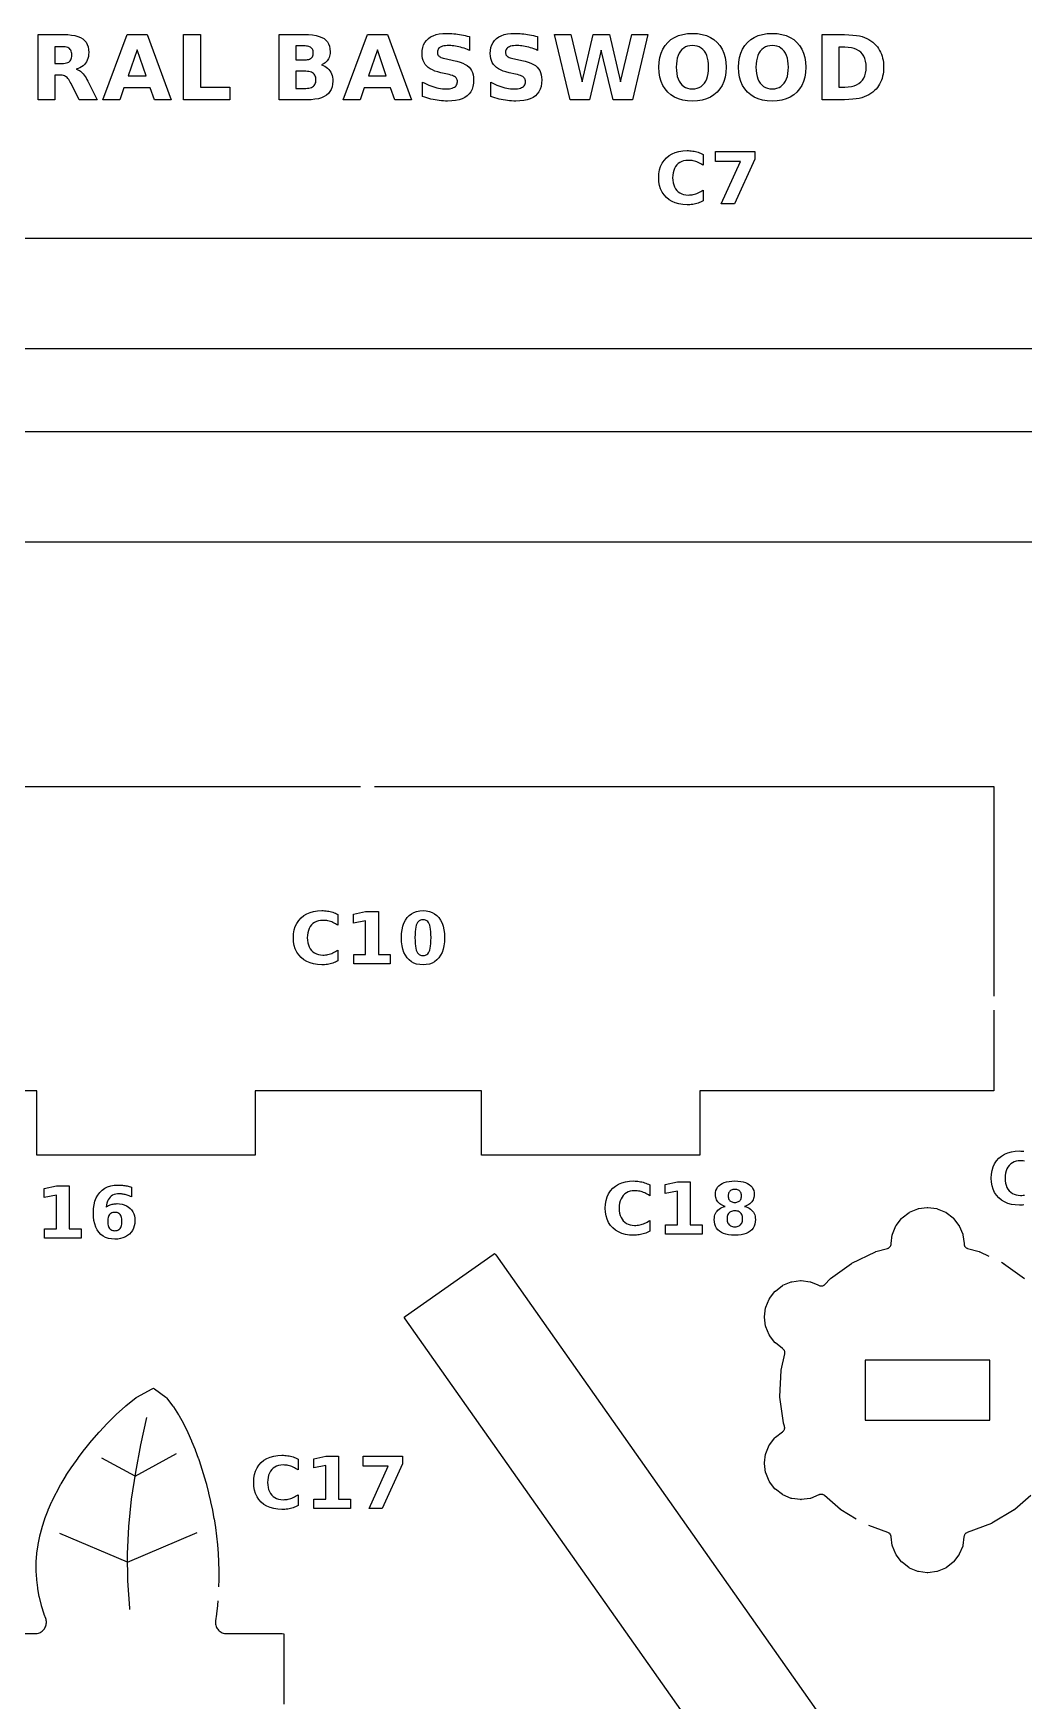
# Model space of a CAD drawing. Header units: millimetres. Extents: x 3 to 297, y 8 to 291.
# Drawn here: x 125.4 to 171.5, y 212.6 to 290.1 of the extents above; entities that cross this region are included whole.
import ezdxf

# ---------------------------------------------------------------- set-up
doc = ezdxf.new("R2010")
doc.units = ezdxf.units.MM
for name, color, linetype in [('CUT', 1, 'CONTINUOUS'), ('ENGRAVE', 5, 'CONTINUOUS'), ('SCORE', 7, 'CONTINUOUS')]:
    doc.layers.add(name, color=color, linetype=linetype)

msp = doc.modelspace()

# ---------------------------------------------------------------- linework, layer by layer
at = {"layer": 'CUT', "color": 1}
for points in [[(104.925, 276.85), (104.925, 280.575), (189.075, 280.575), (189.075, 279.575), (192.075, 279.575), (192.075, 276.425), (189.075, 276.425), (189.075, 275.425), (104.925, 275.425), (104.925, 276.2)], [(104.925, 267.85), (104.925, 271.575), (189.075, 271.575), (189.075, 270.575), (192.075, 270.575), (192.075, 267.425), (189.075, 267.425), (189.075, 266.425), (104.925, 266.425), (104.925, 267.2)], [(111.925, 245.2333), (111.925, 255.075), (140.6333, 255.075)], [(141.2833, 255.075), (170.075, 255.075), (170.075, 245.3167)], [(170.075, 244.6667), (170.075, 240.925), (156.4083, 240.925), (156.4083, 237.925), (146.2583, 237.925), (146.2583, 240.925), (135.7417, 240.925), (135.7417, 237.925), (125.5917, 237.925), (125.5917, 240.925), (111.925, 240.925), (111.925, 244.5833)], [(163.6867, 221.0029), (162.9689, 221.4317), (162.9591, 221.4382), (162.9499, 221.4455), (162.2042, 222.097), (162.1859, 222.1115), (162.1677, 222.1233), (162.1485, 222.1332), (162.1284, 222.1413), (162.1077, 222.1474), (162.0864, 222.1514), (162.0649, 222.1534), (162.0433, 222.1534), (162.0217, 222.1512), (162.0005, 222.147), (161.9798, 222.1408), (161.9581, 222.1319), (161.9452, 222.1259), (161.5636, 221.9678), (161.5497, 221.9627), (161.5352, 221.9602), (161.1257, 221.9063), (161.111, 221.905), (161.0964, 221.9063), (160.6868, 221.9602), (160.6723, 221.9628), (160.6585, 221.9678), (160.2769, 222.1259), (160.2635, 222.1321), (160.2515, 222.1405), (159.9238, 222.392), (159.9125, 222.4015), (159.903, 222.4127), (159.6516, 222.7404), (159.6431, 222.7525), (159.6369, 222.7658), (159.4788, 223.1475), (159.4738, 223.1613), (159.4712, 223.1758), (159.4173, 223.5853), (159.416, 223.6), (159.4173, 223.6147), (159.4712, 224.0242), (159.4738, 224.0387), (159.4788, 224.0525), (159.6369, 224.4342), (159.6431, 224.4475), (159.6516, 224.4596), (159.903, 224.7873), (159.9125, 224.7986), (159.9238, 224.808), (160.2515, 225.0595), (160.2594, 225.065), (160.2783, 225.0797), (160.2943, 225.0948), (160.3087, 225.1115), (160.3215, 225.1294), (160.3324, 225.1486), (160.3414, 225.1687), (160.3484, 225.1896), (160.3533, 225.2111), (160.3561, 225.2329), (160.3567, 225.2549), (160.3552, 225.2769), (160.3516, 225.2986), (160.3453, 225.3217), (160.3007, 225.4589), (160.2976, 225.4702), (160.2955, 225.4818), (160.1332, 226.6798), (160.1321, 226.6916), (160.1321, 226.7033), (160.1864, 227.9111), (160.1874, 227.9228), (160.1895, 227.9344), (160.3621, 228.6903), (160.3662, 228.7137), (160.3679, 228.7357), (160.3675, 228.7576), (160.3649, 228.7795), (160.3602, 228.801), (160.3534, 228.8219), (160.3446, 228.842), (160.3339, 228.8612), (160.3214, 228.8793), (160.3071, 228.8961), (160.2913, 228.9113), (160.2741, 228.925), (160.2691, 228.9282), (160.2515, 228.9405), (159.9238, 229.192), (159.9125, 229.2015), (159.903, 229.2127), (159.6516, 229.5404), (159.6431, 229.5525), (159.6369, 229.5658), (159.4788, 229.9475), (159.4738, 229.9613), (159.4712, 229.9758), (159.4173, 230.3853), (159.416, 230.4), (159.4173, 230.4147), (159.4712, 230.8242), (159.4738, 230.8387), (159.4788, 230.8525), (159.6369, 231.2342), (159.6431, 231.2475), (159.6516, 231.2596), (159.903, 231.5873), (159.9125, 231.5986), (159.9238, 231.608), (160.2515, 231.8595), (160.2635, 231.8679), (160.2769, 231.8741), (160.6585, 232.0322), (160.6724, 232.0373), (160.6868, 232.0398), (161.0964, 232.0937), (161.1111, 232.095), (161.1257, 232.0937), (161.5352, 232.0398), (161.5498, 232.0372), (161.5636, 232.0322), (161.8955, 231.8947), (161.8978, 231.8996), (161.9673, 231.8638), (161.9871, 231.8558), (162.0077, 231.8498), (162.0287, 231.8458), (162.0499, 231.8437), (162.0713, 231.8437), (162.0926, 231.8457), (162.1136, 231.8498), (162.1341, 231.8558), (162.154, 231.8637), (162.173, 231.8735), (162.191, 231.885), (162.2078, 231.8982), (162.2246, 231.9142), (162.4683, 232.1691), (162.4768, 232.1772), (162.486, 232.1845), (163.4641, 232.8952), (163.4739, 232.9016), (163.4843, 232.9072), (164.5736, 233.4318), (164.5844, 233.4364), (164.5956, 233.44), (165.1383, 233.5898), (165.1615, 233.5975), (165.182, 233.6067), (165.2016, 233.6178), (165.2199, 233.6309), (165.2368, 233.6457), (165.2522, 233.6622), (165.2658, 233.6801), (165.2776, 233.6993), (165.2874, 233.7195), (165.2951, 233.7407), (165.3007, 233.7625), (165.3041, 233.7847), (165.3046, 233.7954), (165.3063, 233.8147), (165.3602, 234.2242), (165.3628, 234.2387), (165.3678, 234.2525), (165.5259, 234.6342), (165.5321, 234.6475), (165.5405, 234.6596), (165.792, 234.9873), (165.8015, 234.9986), (165.8127, 235.008), (166.1404, 235.2595), (166.1525, 235.2679), (166.1658, 235.2741), (166.5475, 235.4322), (166.5613, 235.4373), (166.5758, 235.4398), (166.9853, 235.4937), (167, 235.495), (167.0147, 235.4937), (167.4242, 235.4398), (167.4387, 235.4372), (167.4525, 235.4322), (167.8342, 235.2741), (167.8475, 235.2679), (167.8596, 235.2595), (168.1873, 235.008), (168.1986, 234.9985), (168.208, 234.9873), (168.4595, 234.6596), (168.4679, 234.6475), (168.4741, 234.6342), (168.6322, 234.2525), (168.6373, 234.2387), (168.6398, 234.2242), (168.6937, 233.8147), (168.6954, 233.7954), (168.6959, 233.7847), (168.6993, 233.7625), (168.7049, 233.7407), (168.7126, 233.7195), (168.7224, 233.6993), (168.7342, 233.6801), (168.7478, 233.6622), (168.7632, 233.6457), (168.7801, 233.6309), (168.7984, 233.6178), (168.818, 233.6067), (168.8385, 233.5975), (168.8617, 233.5898), (169.4044, 233.44), (169.4156, 233.4364), (169.4264, 233.4318), (169.8545, 233.2257)], [(155.5245, 212.1393), (142.711, 230.3211), (142.6686, 230.388), (142.731, 230.4368), (146.805, 233.3079), (146.8719, 233.3503), (146.9206, 233.2879), (163.9664, 209.1007)], [(170.4401, 232.9436), (170.5157, 232.9072), (170.5261, 232.9016), (170.5359, 232.8952), (171.514, 232.1845)], [(125.0129, 215.675), (125.5055, 215.675), (125.5578, 215.6775), (125.6079, 215.6848), (125.6571, 215.6969), (125.7049, 215.7137), (125.7508, 215.735), (125.7945, 215.7607), (125.8355, 215.7904), (125.8734, 215.8239), (125.908, 215.8609), (125.9388, 215.9011), (125.9656, 215.9441), (125.9881, 215.9895), (126.0062, 216.0368), (126.0196, 216.0856), (126.0282, 216.1355), (126.032, 216.186), (126.0309, 216.2366), (126.0249, 216.2869), (126.0141, 216.3364), (125.9981, 216.3863), (125.9304, 216.5665), (125.9241, 216.5849), (125.8042, 216.9702), (125.7987, 216.9897), (125.7039, 217.3742), (125.6995, 217.3945), (125.6296, 217.7784), (125.6264, 217.7994), (125.5812, 218.1829), (125.5794, 218.2043), (125.5589, 218.5876), (125.5584, 218.6092), (125.5624, 218.9925), (125.5633, 219.0138), (125.5916, 219.3974), (125.5938, 219.4182), (125.6463, 219.8023), (125.6497, 219.8224), (125.7261, 220.2071), (125.7305, 220.2262), (125.8307, 220.6118), (125.8359, 220.6298), (125.9595, 221.0163), (125.9654, 221.033), (126.1123, 221.4205), (126.1186, 221.436), (126.2883, 221.8244), (126.295, 221.8387), (126.4872, 222.2281), (126.494, 222.2411), (126.7083, 222.6314), (126.7152, 222.6433), (126.9512, 223.0345), (126.9581, 223.0454), (127.2155, 223.4372), (127.2224, 223.4473), (127.501, 223.8397), (127.5078, 223.849), (127.8075, 224.242), (127.8144, 224.2508), (128.1354, 224.6441), (128.1425, 224.6525), (128.4857, 225.046), (128.4933, 225.0544), (128.8602, 225.4476), (128.8688, 225.4566), (129.263, 225.849), (129.2739, 225.8594), (129.7024, 226.2498), (129.7188, 226.2638), (130.2029, 226.6512), (130.2179, 226.6621), (130.2338, 226.6716), (130.9529, 227.0598), (131.0054, 227.0849), (131.0551, 227.0527), (131.5867, 226.668), (131.6045, 226.6538), (131.6193, 226.6365), (131.9166, 226.2563), (131.9355, 226.2295), (132.1786, 225.8472), (132.1893, 225.829), (132.4028, 225.4416), (132.4101, 225.4275), (132.6016, 225.0376), (132.6071, 225.0258), (132.781, 224.6344), (132.7853, 224.6241), (132.9443, 224.2318), (132.9479, 224.2224), (133.0936, 223.8295), (133.0967, 223.8207), (133.2304, 223.4274), (133.2331, 223.419), (133.3555, 223.0254), (133.358, 223.0173), (133.4697, 222.6236), (133.4718, 222.6156), (133.5732, 222.2218), (133.5752, 222.2139), (133.6665, 221.82), (133.6682, 221.8121), (133.7497, 221.4183), (133.7512, 221.4103), (133.8228, 221.0165), (133.8242, 221.0085), (133.886, 220.6148), (133.8872, 220.6066), (133.9391, 220.213), (133.9401, 220.2047), (133.9821, 219.8113), (133.9829, 219.8028), (134.0149, 219.4095), (134.0154, 219.4008), (134.0372, 219.0076), (134.0376, 218.9987), (134.0489, 218.6057), (134.0491, 218.5966), (134.0498, 218.2038), (134.0497, 218.1944), (134.0407, 217.8489)], [(171.7958, 222.097), (171.0501, 221.4455), (171.0409, 221.4382), (171.0311, 221.4317), (169.9932, 220.8116), (169.9829, 220.806), (169.972, 220.8014), (168.8406, 220.3768), (168.8177, 220.3668), (168.7977, 220.3556), (168.7789, 220.3423), (168.7616, 220.3272), (168.7459, 220.3104), (168.732, 220.2921), (168.7201, 220.2725), (168.7102, 220.2518), (168.7024, 220.2301), (168.697, 220.2078), (168.6918, 220.1704), (168.6398, 219.7758), (168.6372, 219.7613), (168.6322, 219.7475), (168.4741, 219.3658), (168.4679, 219.3525), (168.4595, 219.3404), (168.208, 219.0127), (168.1985, 219.0014), (168.1873, 218.992), (167.8596, 218.7405), (167.8475, 218.7321), (167.8342, 218.7259), (167.4525, 218.5678), (167.4387, 218.5627), (167.4242, 218.5602), (167.0147, 218.5063), (167, 218.505), (166.9853, 218.5063), (166.5758, 218.5602), (166.5613, 218.5628), (166.5475, 218.5678), (166.1658, 218.7259), (166.1525, 218.7321), (166.1404, 218.7405), (165.8127, 218.992), (165.8014, 219.0015), (165.792, 219.0127), (165.5405, 219.3404), (165.5321, 219.3525), (165.5259, 219.3658), (165.3678, 219.7475), (165.3627, 219.7613), (165.3602, 219.7758), (165.3082, 220.1704), (165.303, 220.2078), (165.2976, 220.2301), (165.2898, 220.2518), (165.2799, 220.2725), (165.268, 220.2921), (165.2541, 220.3104), (165.2384, 220.3272), (165.2211, 220.3423), (165.2023, 220.3556), (165.1823, 220.3668), (165.1594, 220.3768), (164.2654, 220.7123)], [(134.0013, 217.2002), (133.9843, 216.9977), (133.9833, 216.9876), (133.9386, 216.5955), (133.9373, 216.5852), (133.8925, 216.2775), (133.8874, 216.2229), (133.8877, 216.1699), (133.8934, 216.1173), (133.9044, 216.0655), (133.9205, 216.0151), (133.9416, 215.9665), (133.9676, 215.9204), (133.998, 215.877), (134.0326, 215.837), (134.0711, 215.8007), (134.1131, 215.7684), (134.1581, 215.7405), (134.2056, 215.7173), (134.2553, 215.699), (134.3066, 215.6857), (134.3589, 215.6778), (134.4137, 215.675), (136.9871, 215.675), (137.0709, 215.6709), (137.075, 215.5871), (137.075, 212.395)]]:
    msp.add_lwpolyline(points, dxfattribs=at)
msp.add_lwpolyline([(169.895, 228.395), (164.105, 228.395), (164.105, 225.605), (169.895, 225.605), (169.895, 228.395)], close=True, dxfattribs=at)
at = {"layer": 'ENGRAVE', "color": 5}
for points in [[(127.3585, 289.9872), (127.4963, 289.948), (127.6162, 289.8976), (127.7184, 289.8361), (127.8039, 289.7625), (127.8738, 289.6758), (127.9282, 289.5762), (127.967, 289.4636), (127.9904, 289.3379), (127.9981, 289.1993), (127.9941, 289.1019), (127.982, 289.0105), (127.9618, 288.9252), (127.9335, 288.8457), (127.8971, 288.7723), (127.8527, 288.7049), (127.8001, 288.6433), (127.7393, 288.5874), (127.6703, 288.5371), (127.5931, 288.4924), (127.5078, 288.4534), (127.4142, 288.4201), (127.4669, 288.4053), (127.5176, 288.3854), (127.5666, 288.3603), (127.6136, 288.3301), (127.6588, 288.2948), (127.7021, 288.2543), (127.7446, 288.2075), (127.7872, 288.1533), (127.83, 288.0918), (127.873, 288.0228), (127.9162, 287.9464), (127.9595, 287.8626), (128.3847, 287), (127.5505, 287), (127.1803, 287.7548), (127.1429, 287.8267), (127.1053, 287.8907), (127.0676, 287.9466), (127.0297, 287.9944), (126.9916, 288.0343), (126.9534, 288.0661), (126.913, 288.0916), (126.8683, 288.1124), (126.8194, 288.1286), (126.7662, 288.1402), (126.7088, 288.1472), (126.6472, 288.1495), (126.4255, 288.1495), (126.4255, 287), (125.6422, 287), (125.6422, 290.0375), (126.8385, 290.0375), (127.0296, 290.0319), (127.203, 290.0151), (127.3585, 289.9872)], [(131.8391, 287), (131.0518, 287), (130.8605, 287.5534), (129.6357, 287.5534), (129.4425, 287), (128.6551, 287), (129.7802, 290.0375), (130.714, 290.0375), (131.8391, 287)], [(132.4086, 290.0375), (133.1919, 290.0375), (133.1919, 287.592), (134.5672, 287.592), (134.5672, 287), (132.4086, 287), (132.4086, 290.0375)], [(139.2865, 288.2135), (139.3134, 288.1353), (139.3326, 288.0521), (139.3441, 287.9639), (139.348, 287.8708), (139.3397, 287.7305), (139.315, 287.6027), (139.2737, 287.4873), (139.216, 287.3843), (139.1417, 287.2938), (139.0509, 287.2157), (138.9433, 287.1498), (138.8186, 287.0958), (138.6766, 287.0539), (138.5175, 287.024), (138.3411, 287.006), (138.1476, 287), (136.8476, 287), (136.8476, 290.0375), (138.0235, 290.0375), (138.2247, 290.0322), (138.4066, 290.0163), (138.569, 289.9897), (138.7121, 289.9525), (138.8358, 289.9047), (138.9401, 289.8463), (139.0268, 289.7761), (139.0977, 289.6932), (139.1529, 289.5976), (139.1923, 289.4891), (139.216, 289.3679), (139.2239, 289.2339), (139.221, 289.1618), (139.2123, 289.0934), (139.1979, 289.0287), (139.1778, 288.9676), (139.1518, 288.9102), (139.1201, 288.8565), (139.0829, 288.8068), (139.0405, 288.7617), (138.993, 288.7209), (138.9402, 288.6847), (138.8822, 288.6529), (138.819, 288.6256), (138.8999, 288.5977), (138.9745, 288.563), (139.0428, 288.5213), (139.1047, 288.4728), (139.1604, 288.4173), (139.2096, 288.355), (139.2519, 288.2867), (139.2865, 288.2135)], [(143.012, 287), (142.2246, 287), (142.0334, 287.5534), (140.8086, 287.5534), (140.6153, 287), (139.828, 287), (140.953, 290.0375), (141.8869, 290.0375), (143.012, 287)], [(145.2867, 289.4473), (145.207, 289.4679), (145.1284, 289.4853), (145.0513, 289.4995), (144.9756, 289.5106), (144.9014, 289.5185), (144.8287, 289.5232), (144.7574, 289.5248), (144.6679, 289.5227), (144.5865, 289.5162), (144.5133, 289.5055), (144.4482, 289.4905), (144.3912, 289.4711), (144.3424, 289.4475), (144.3013, 289.4194), (144.2678, 289.3865), (144.2417, 289.3488), (144.223, 289.3065), (144.2118, 289.2593), (144.2081, 289.2074), (144.2106, 289.1682), (144.2181, 289.132), (144.2307, 289.0988), (144.2483, 289.0686), (144.271, 289.0414), (144.2986, 289.0172), (144.3329, 288.995), (144.3754, 288.9739), (144.426, 288.9539), (144.4849, 288.9349), (144.5519, 288.917), (144.6272, 288.9002), (144.9609, 288.8331), (145.1216, 288.7962), (145.266, 288.7535), (145.3942, 288.7049), (145.5061, 288.6504), (145.6017, 288.5901), (145.6811, 288.5238), (145.7463, 288.4498), (145.7998, 288.3661), (145.8413, 288.2726), (145.871, 288.1694), (145.8888, 288.0565), (145.8947, 287.9338), (145.8864, 287.7735), (145.8616, 287.6274), (145.8202, 287.4957), (145.7622, 287.3782), (145.6877, 287.275), (145.5966, 287.1862), (145.4886, 287.1112), (145.363, 287.05), (145.22, 287.0023), (145.0595, 286.9682), (144.8816, 286.9478), (144.6862, 286.941), (144.5898, 286.9425), (144.4934, 286.9471), (144.3968, 286.9547), (144.3001, 286.9654), (144.2033, 286.9791), (144.1064, 286.9959), (144.0094, 287.0157), (143.9124, 287.0384), (143.8154, 287.0641), (143.7185, 287.0927), (143.6215, 287.1242), (143.5245, 287.1587), (143.5245, 287.8199), (143.6209, 287.7705), (143.7163, 287.7253), (143.8106, 287.6844), (143.9038, 287.6477), (143.996, 287.6152), (144.087, 287.587), (144.177, 287.563), (144.266, 287.5434), (144.3538, 287.5282), (144.4406, 287.5173), (144.5263, 287.5108), (144.6109, 287.5086), (144.693, 287.511), (144.7685, 287.5181), (144.8373, 287.53), (144.8994, 287.5466), (144.9548, 287.568), (145.0036, 287.5941), (145.0452, 287.6246), (145.0793, 287.6592), (145.1058, 287.6978), (145.1247, 287.7406), (145.1361, 287.7874), (145.1399, 287.8382), (145.1373, 287.8839), (145.1296, 287.9259), (145.1168, 287.9644), (145.0988, 287.9992), (145.0756, 288.0304), (145.0473, 288.0579), (145.0114, 288.0833), (144.9652, 288.1077), (144.9087, 288.1312), (144.8421, 288.1538), (144.7652, 288.1755), (144.6781, 288.1963), (144.3749, 288.2634), (144.2298, 288.2992), (144.0983, 288.3414), (143.9805, 288.3901), (143.8762, 288.4452), (143.7856, 288.5067), (143.7086, 288.5747), (143.6443, 288.65), (143.5916, 288.7336), (143.5507, 288.8255), (143.5214, 288.9255), (143.5039, 289.0339), (143.498, 289.1505), (143.5062, 289.2959), (143.5306, 289.4297), (143.5713, 289.5518), (143.6283, 289.6623), (143.7015, 289.7611), (143.791, 289.8483), (143.8958, 289.9229), (144.0148, 289.9839), (144.1481, 290.0314), (144.2956, 290.0653), (144.4573, 290.0857), (144.6333, 290.0924), (144.7171, 290.0914), (144.8017, 290.0883), (144.8871, 290.083), (144.9733, 290.0757), (145.0603, 290.0663), (145.148, 290.0548), (145.2367, 290.0412), (145.3264, 290.0255), (145.4171, 290.0078), (145.5088, 289.9879), (145.6016, 289.9659), (145.6953, 289.9419), (145.6953, 289.299), (145.6122, 289.3348), (145.5298, 289.3675), (145.4481, 289.3972), (145.3671, 289.4238), (145.2867, 289.4473)], [(148.5346, 289.4238), (148.4543, 289.4473), (148.3746, 289.4679), (148.296, 289.4853), (148.2188, 289.4995), (148.1432, 289.5106), (148.069, 289.5185), (147.9962, 289.5232), (147.925, 289.5248), (147.8354, 289.5227), (147.7541, 289.5162), (147.6808, 289.5055), (147.6157, 289.4905), (147.5588, 289.4711), (147.5099, 289.4475), (147.4689, 289.4194), (147.4353, 289.3865), (147.4092, 289.3488), (147.3906, 289.3065), (147.3794, 289.2593), (147.3757, 289.2074), (147.3782, 289.1682), (147.3857, 289.132), (147.3983, 289.0988), (147.4159, 289.0686), (147.4385, 289.0414), (147.4662, 289.0172), (147.5005, 288.995), (147.5429, 288.9739), (147.5936, 288.9539), (147.6525, 288.9349), (147.7195, 288.917), (147.7948, 288.9002), (148.1284, 288.8331), (148.2891, 288.7962), (148.4336, 288.7535), (148.5618, 288.7049), (148.6737, 288.6504), (148.7693, 288.5901), (148.8486, 288.5238), (148.9139, 288.4498), (148.9673, 288.3661), (149.0089, 288.2726), (149.0385, 288.1694), (149.0563, 288.0565), (149.0623, 287.9338), (149.054, 287.7735), (149.0291, 287.6274), (148.9877, 287.4957), (148.9298, 287.3782), (148.8553, 287.275), (148.7642, 287.1862), (148.6561, 287.1112), (148.5306, 287.05), (148.3876, 287.0023), (148.2271, 286.9682), (148.0492, 286.9478), (147.8538, 286.941), (147.7574, 286.9425), (147.6609, 286.9471), (147.5644, 286.9547), (147.4677, 286.9654), (147.3708, 286.9791), (147.2739, 286.9959), (147.1769, 287.0157), (147.08, 287.0384), (146.983, 287.0641), (146.886, 287.0927), (146.789, 287.1242), (146.6921, 287.1587), (146.6921, 287.8199), (146.7885, 287.7705), (146.8839, 287.7253), (146.9782, 287.6844), (147.0714, 287.6477), (147.1635, 287.6152), (147.2546, 287.587), (147.3446, 287.563), (147.4335, 287.5434), (147.5214, 287.5282), (147.6081, 287.5173), (147.6939, 287.5108), (147.7785, 287.5086), (147.8606, 287.511), (147.936, 287.5181), (148.0048, 287.53), (148.0669, 287.5466), (148.1224, 287.568), (148.1711, 287.5941), (148.2128, 287.6246), (148.2469, 287.6592), (148.2734, 287.6978), (148.2923, 287.7406), (148.3037, 287.7874), (148.3075, 287.8382), (148.3049, 287.8839), (148.2972, 287.9259), (148.2843, 287.9644), (148.2663, 287.9992), (148.2432, 288.0304), (148.2149, 288.0579), (148.1789, 288.0833), (148.1327, 288.1077), (148.0763, 288.1312), (148.0096, 288.1538), (147.9327, 288.1755), (147.8456, 288.1963), (147.5425, 288.2634), (147.3974, 288.2992), (147.2659, 288.3414), (147.148, 288.3901), (147.0438, 288.4452), (146.9532, 288.5067), (146.8762, 288.5747), (146.8118, 288.65), (146.7592, 288.7336), (146.7183, 288.8255), (146.689, 288.9255), (146.6715, 289.0339), (146.6656, 289.1505), (146.6737, 289.2959), (146.6982, 289.4297), (146.7389, 289.5518), (146.7958, 289.6623), (146.8691, 289.7611), (146.9586, 289.8483), (147.0634, 289.9229), (147.1824, 289.9839), (147.3156, 290.0314), (147.4631, 290.0653), (147.6249, 290.0857), (147.8009, 290.0924), (147.8847, 290.0914), (147.9693, 290.0883), (148.0547, 290.083), (148.1409, 290.0757), (148.2278, 290.0663), (148.3156, 290.0548), (148.4043, 290.0412), (148.494, 290.0255), (148.5847, 290.0078), (148.6764, 289.9879), (148.7691, 289.9659), (148.8629, 289.9419), (148.8629, 289.299), (148.7798, 289.3348), (148.6974, 289.3675), (148.6157, 289.3972), (148.5346, 289.4238)], [(153.2552, 290.0375), (153.9998, 290.0375), (153.2837, 287), (152.3804, 287), (151.829, 289.3092), (151.2838, 287), (150.3805, 287), (149.6582, 290.0375), (150.4089, 290.0375), (150.9338, 287.8301), (151.4547, 290.0375), (152.2095, 290.0375), (152.7303, 287.8301), (153.2552, 290.0375)], [(157.2142, 289.6733), (157.341, 289.5248), (157.4448, 289.3584), (157.5255, 289.1744), (157.5831, 288.9726), (157.6177, 288.753), (157.6292, 288.5157), (157.6177, 288.279), (157.5831, 288.06), (157.5255, 287.8586), (157.4448, 287.6748), (157.341, 287.5086), (157.2142, 287.3601), (157.067, 287.232), (156.9022, 287.1273), (156.7198, 287.0458), (156.5197, 286.9876), (156.3021, 286.9526), (156.0667, 286.941), (155.832, 286.9526), (155.6147, 286.9876), (155.4149, 287.0458), (155.2326, 287.1273), (155.0677, 287.232), (154.9203, 287.3601), (154.7932, 287.5086), (154.6891, 287.6748), (154.6082, 287.8586), (154.5505, 288.06), (154.5158, 288.279), (154.5042, 288.5157), (154.5158, 288.753), (154.5505, 288.9726), (154.6082, 289.1744), (154.6891, 289.3584), (154.7932, 289.5248), (154.9203, 289.6733), (155.0677, 289.8014), (155.2326, 289.9062), (155.4149, 289.9877), (155.6147, 290.0459), (155.832, 290.0808), (156.0667, 290.0924), (156.3021, 290.0808), (156.5197, 290.0459), (156.7198, 289.9877), (156.9022, 289.9062), (157.067, 289.8014), (157.2142, 289.6733)], [(160.9229, 289.6733), (161.0498, 289.5248), (161.1535, 289.3584), (161.2342, 289.1744), (161.2919, 288.9726), (161.3264, 288.753), (161.338, 288.5157), (161.3264, 288.279), (161.2919, 288.06), (161.2342, 287.8586), (161.1535, 287.6748), (161.0498, 287.5086), (160.9229, 287.3601), (160.7758, 287.232), (160.611, 287.1273), (160.4285, 287.0458), (160.2285, 286.9876), (160.0108, 286.9526), (159.7755, 286.941), (159.5407, 286.9526), (159.3235, 286.9876), (159.1237, 287.0458), (158.9413, 287.1273), (158.7764, 287.232), (158.629, 287.3601), (158.5019, 287.5086), (158.3979, 287.6748), (158.317, 287.8586), (158.2592, 288.06), (158.2245, 288.279), (158.213, 288.5157), (158.2245, 288.753), (158.2592, 288.9726), (158.317, 289.1744), (158.3979, 289.3584), (158.5019, 289.5248), (158.629, 289.6733), (158.7764, 289.8014), (158.9413, 289.9062), (159.1237, 289.9877), (159.3235, 290.0459), (159.5407, 290.0808), (159.7755, 290.0924), (160.0108, 290.0808), (160.2285, 290.0459), (160.4285, 289.9877), (160.611, 289.9062), (160.7758, 289.8014), (160.9229, 289.6733)], [(163.9532, 289.9388), (164.0634, 289.9021), (164.1683, 289.8578), (164.2678, 289.8058), (164.3619, 289.7462), (164.4506, 289.679), (164.534, 289.6042), (164.6022, 289.5339), (164.6642, 289.4602), (164.7202, 289.3829), (164.77, 289.3022), (164.8138, 289.2179), (164.8514, 289.1301), (164.8831, 289.0386), (164.909, 288.9432), (164.9292, 288.8438), (164.9436, 288.7404), (164.9523, 288.6331), (164.9552, 288.5218), (164.9523, 288.4093), (164.9436, 288.3008), (164.9292, 288.1965), (164.909, 288.0964), (164.8831, 288.0003), (164.8514, 287.9084), (164.8138, 287.8203), (164.77, 287.7358), (164.7202, 287.6549), (164.6642, 287.5775), (164.6022, 287.5036), (164.534, 287.4333), (164.4499, 287.3585), (164.3604, 287.2913), (164.2655, 287.2317), (164.1651, 287.1797), (164.0593, 287.1354), (163.9481, 287.0987), (163.8247, 287.0685), (163.6822, 287.0439), (163.5208, 287.0247), (163.3404, 287.011), (163.1411, 287.0027), (162.9227, 287), (162.0967, 287), (162.0967, 290.0375), (162.9227, 290.0375), (163.1435, 290.0348), (163.3446, 290.0266), (163.5262, 290.0128), (163.6881, 289.9937), (163.8304, 289.969), (163.9532, 289.9388)], [(127.1407, 288.816), (127.1674, 288.8564), (127.1881, 288.9033), (127.203, 288.9567), (127.2119, 289.0168), (127.2148, 289.0833), (127.2119, 289.1492), (127.203, 289.2086), (127.1881, 289.2614), (127.1674, 289.3076), (127.1407, 289.3473), (127.108, 289.3804), (127.0686, 289.4077), (127.0213, 289.4301), (126.9664, 289.4475), (126.9037, 289.4599), (126.8332, 289.4674), (126.755, 289.4699), (126.4255, 289.4699), (126.4255, 288.6907), (126.755, 288.6907), (126.8332, 288.6932), (126.9037, 288.7008), (126.9664, 288.7136), (127.0213, 288.7314), (127.0686, 288.7543), (127.108, 288.7822), (127.1407, 288.816)], [(129.8311, 288.1169), (130.6632, 288.1169), (130.2481, 289.3254), (129.8311, 288.1169)], [(138.3742, 288.9722), (138.3981, 289.0058), (138.4167, 289.0437), (138.43, 289.0858), (138.4379, 289.1323), (138.4406, 289.183), (138.4379, 289.2332), (138.43, 289.2792), (138.4167, 289.3211), (138.3981, 289.3589), (138.3742, 289.3925), (138.345, 289.4221), (138.3106, 289.4473), (138.2713, 289.4679), (138.227, 289.4839), (138.1777, 289.4953), (138.1234, 289.5022), (138.0642, 289.5045), (137.6309, 289.5045), (137.6309, 288.8616), (138.0642, 288.8616), (138.1234, 288.8638), (138.1777, 288.8706), (138.227, 288.8819), (138.2713, 288.8977), (138.3106, 288.9181), (138.345, 288.943), (138.3742, 288.9722)], [(141.0039, 288.1169), (141.836, 288.1169), (141.421, 289.3254), (141.0039, 288.1169)], [(155.5113, 289.2603), (155.451, 289.1662), (155.4017, 289.06), (155.3633, 288.9419), (155.3359, 288.8118), (155.3194, 288.6698), (155.314, 288.5157), (155.3194, 288.3623), (155.3359, 288.2207), (155.3633, 288.091), (155.4017, 287.9732), (155.451, 287.8672), (155.5113, 287.7731), (155.5816, 287.6923), (155.6607, 287.6262), (155.7488, 287.5747), (155.8459, 287.538), (155.9518, 287.516), (156.0667, 287.5086), (156.1822, 287.516), (156.2887, 287.538), (156.3861, 287.5747), (156.4745, 287.6262), (156.5539, 287.6923), (156.6242, 287.7731), (156.6845, 287.8672), (156.7338, 287.9732), (156.7722, 288.091), (156.7996, 288.2207), (156.8161, 288.3623), (156.8215, 288.5157), (156.8161, 288.6698), (156.7996, 288.8118), (156.7722, 288.9419), (156.7338, 289.06), (156.6845, 289.1662), (156.6242, 289.2603), (156.5539, 289.3412), (156.4745, 289.4073), (156.3861, 289.4587), (156.2887, 289.4954), (156.1822, 289.5175), (156.0667, 289.5248), (155.9518, 289.5175), (155.8459, 289.4954), (155.7488, 289.4587), (155.6607, 289.4073), (155.5816, 289.3412), (155.5113, 289.2603)], [(159.2201, 289.2603), (159.1598, 289.1662), (159.1104, 289.06), (159.072, 288.9419), (159.0446, 288.8118), (159.0282, 288.6698), (159.0227, 288.5157), (159.0282, 288.3623), (159.0446, 288.2207), (159.072, 288.091), (159.1104, 287.9732), (159.1598, 287.8672), (159.2201, 287.7731), (159.2903, 287.6923), (159.3695, 287.6262), (159.4576, 287.5747), (159.5546, 287.538), (159.6606, 287.516), (159.7755, 287.5086), (159.891, 287.516), (159.9975, 287.538), (160.0949, 287.5747), (160.1833, 287.6262), (160.2626, 287.6923), (160.3329, 287.7731), (160.3932, 287.8672), (160.4426, 287.9732), (160.4809, 288.091), (160.5083, 288.2207), (160.5248, 288.3623), (160.5303, 288.5157), (160.5248, 288.6698), (160.5083, 288.8118), (160.4809, 288.9419), (160.4426, 289.06), (160.3932, 289.1662), (160.3329, 289.2603), (160.2626, 289.3412), (160.1833, 289.4073), (160.0949, 289.4587), (159.9975, 289.4954), (159.891, 289.5175), (159.7755, 289.5248), (159.6606, 289.5175), (159.5546, 289.4954), (159.4576, 289.4587), (159.3695, 289.4073), (159.2903, 289.3412), (159.2201, 289.2603)], [(163.8034, 287.7573), (163.8942, 287.8301), (163.9716, 287.9154), (164.0349, 288.0127), (164.0841, 288.122), (164.1193, 288.2433), (164.1404, 288.3766), (164.1475, 288.5218), (164.1405, 288.6664), (164.1194, 288.799), (164.0844, 288.9196), (164.0353, 289.0282), (163.9723, 289.1248), (163.8952, 289.2095), (163.8047, 289.2816), (163.7015, 289.3406), (163.5854, 289.3865), (163.4566, 289.4193), (163.3151, 289.4389), (163.1607, 289.4455), (162.88, 289.4455), (162.88, 287.592), (163.1607, 287.592), (163.3145, 287.5987), (163.4556, 287.6185), (163.5842, 287.6516), (163.7001, 287.6978), (163.8034, 287.7573)], [(138.5118, 287.7105), (138.5349, 287.7579), (138.5515, 287.8109), (138.5614, 287.8695), (138.5647, 287.9338), (138.5614, 287.9969), (138.5516, 288.0544), (138.5352, 288.1065), (138.5123, 288.1531), (138.4828, 288.1942), (138.4467, 288.2299), (138.404, 288.26), (138.3547, 288.2847), (138.2987, 288.3039), (138.236, 288.3176), (138.1667, 288.3258), (138.0907, 288.3285), (137.6309, 288.3285), (137.6309, 287.533), (138.0907, 287.533), (138.1661, 287.5358), (138.235, 287.5441), (138.2974, 287.558), (138.3533, 287.5773), (138.4028, 287.6023), (138.4457, 287.6327), (138.482, 287.6688), (138.5118, 287.7105)], [(156.5086, 282.272), (156.4499, 282.2459), (156.3903, 282.2221), (156.33, 282.2008), (156.2688, 282.182), (156.2068, 282.1656), (156.144, 282.1516), (156.0802, 282.1403), (156.0156, 282.1314), (155.95, 282.1251), (155.8836, 282.1213), (155.8162, 282.12), (155.6208, 282.1294), (155.4395, 282.1577), (155.2722, 282.2048), (155.1189, 282.2708), (154.9796, 282.3557), (154.8543, 282.4594), (154.7459, 282.5792), (154.6572, 282.7124), (154.5882, 282.8591), (154.5389, 283.0193), (154.5093, 283.1928), (154.4995, 283.3798), (154.5093, 283.5672), (154.5389, 283.7412), (154.5882, 283.9016), (154.6572, 284.0485), (154.7459, 284.1819), (154.8543, 284.3018), (154.9796, 284.4055), (155.1189, 284.4903), (155.2722, 284.5563), (155.4395, 284.6035), (155.6208, 284.6317), (155.8162, 284.6412), (155.8836, 284.6399), (155.95, 284.6361), (156.0156, 284.6298), (156.0802, 284.6209), (156.144, 284.6095), (156.2068, 284.5956), (156.2688, 284.5792), (156.33, 284.5603), (156.3903, 284.539), (156.4499, 284.5153), (156.5086, 284.4891), (156.5665, 284.4605), (156.5665, 283.9576), (156.5086, 283.9954), (156.451, 284.0297), (156.3936, 284.0605), (156.3365, 284.0878), (156.2797, 284.1115), (156.2231, 284.1317), (156.1662, 284.1486), (156.1083, 284.1625), (156.0494, 284.1732), (155.9894, 284.1809), (155.9285, 284.1855), (155.8667, 284.1871), (155.7589, 284.1811), (155.659, 284.1632), (155.5672, 284.1333), (155.4833, 284.0916), (155.4073, 284.0379), (155.3393, 283.9722), (155.2806, 283.8961), (155.2326, 283.8109), (155.1953, 283.7167), (155.1686, 283.6134), (155.1526, 283.5011), (155.1473, 283.3798), (155.1526, 283.2589), (155.1686, 283.147), (155.1953, 283.0441), (155.2326, 282.9501), (155.2806, 282.865), (155.3393, 282.7889), (155.4073, 282.7233), (155.4833, 282.6696), (155.5672, 282.6278), (155.659, 282.598), (155.7589, 282.5801), (155.8667, 282.5741), (155.9285, 282.5756), (155.9894, 282.5803), (156.0494, 282.5879), (156.1083, 282.5987), (156.1662, 282.6125), (156.2231, 282.6294), (156.2797, 282.6497), (156.3365, 282.6734), (156.3936, 282.7006), (156.451, 282.7314), (156.5086, 282.7658), (156.5665, 282.8036), (156.5665, 282.3007), (156.5086, 282.272)], [(158.9671, 284.5972), (158.9671, 284.244), (158.0198, 282.1672), (157.4095, 282.1672), (158.3063, 284.1366), (157.1361, 284.1366), (157.1361, 284.5972), (158.9671, 284.5972)], [(139.5243, 246.9298), (139.4656, 246.9037), (139.4061, 246.8799), (139.3457, 246.8586), (139.2845, 246.8398), (139.2226, 246.8234), (139.1597, 246.8094), (139.096, 246.7981), (139.0313, 246.7892), (138.9658, 246.7829), (138.8993, 246.7791), (138.8319, 246.7778), (138.6366, 246.7872), (138.4552, 246.8155), (138.2879, 246.8626), (138.1346, 246.9286), (137.9953, 247.0135), (137.87, 247.1172), (137.7616, 247.237), (137.6729, 247.3702), (137.6039, 247.5169), (137.5546, 247.6771), (137.5251, 247.8506), (137.5152, 248.0376), (137.5251, 248.225), (137.5546, 248.399), (137.6039, 248.5594), (137.6729, 248.7063), (137.7616, 248.8397), (137.87, 248.9596), (137.9953, 249.0633), (138.1346, 249.1481), (138.2879, 249.2141), (138.4552, 249.2613), (138.6366, 249.2895), (138.8319, 249.299), (138.8993, 249.2977), (138.9658, 249.2939), (139.0313, 249.2876), (139.096, 249.2787), (139.1597, 249.2673), (139.2226, 249.2534), (139.2845, 249.237), (139.3457, 249.2181), (139.4061, 249.1968), (139.4656, 249.1731), (139.5243, 249.1469), (139.5823, 249.1183), (139.5823, 248.6154), (139.5243, 248.6532), (139.4667, 248.6875), (139.4093, 248.7183), (139.3522, 248.7456), (139.2954, 248.7693), (139.2388, 248.7895), (139.1819, 248.8064), (139.124, 248.8203), (139.0651, 248.831), (139.0052, 248.8387), (138.9443, 248.8433), (138.8824, 248.8449), (138.7746, 248.8389), (138.6748, 248.821), (138.5829, 248.7911), (138.499, 248.7494), (138.423, 248.6957), (138.355, 248.63), (138.2964, 248.5539), (138.2483, 248.4687), (138.211, 248.3745), (138.1843, 248.2712), (138.1683, 248.1589), (138.163, 248.0376), (138.1683, 247.9167), (138.1843, 247.8048), (138.211, 247.7019), (138.2483, 247.6079), (138.2964, 247.5228), (138.355, 247.4467), (138.423, 247.3811), (138.499, 247.3274), (138.5829, 247.2856), (138.6748, 247.2558), (138.7746, 247.2379), (138.8824, 247.2319), (138.9443, 247.2334), (139.0052, 247.238), (139.0651, 247.2457), (139.124, 247.2565), (139.1819, 247.2703), (139.2388, 247.2872), (139.2954, 247.3074), (139.3522, 247.3312), (139.4093, 247.3584), (139.4667, 247.3892), (139.5243, 247.4236), (139.5823, 247.4614), (139.5823, 246.9585), (139.5243, 246.9298)], [(140.8728, 248.8286), (140.3048, 248.7114), (140.3048, 249.1378), (140.8696, 249.255), (141.4653, 249.255), (141.4653, 247.2579), (142.0187, 247.2579), (142.0187, 246.825), (140.3194, 246.825), (140.3194, 247.2579), (140.8728, 247.2579), (140.8728, 248.8286)], [(144.4762, 247.5027), (144.4256, 247.3551), (144.3605, 247.2227), (144.2809, 247.1058), (144.188, 247.0056), (144.083, 246.9236), (143.966, 246.8598), (143.8367, 246.8142), (143.6954, 246.7869), (143.542, 246.7778), (143.388, 246.7869), (143.2463, 246.8142), (143.1167, 246.8598), (142.9994, 246.9236), (142.8943, 247.0056), (142.8014, 247.1058), (142.7218, 247.2227), (142.6567, 247.3551), (142.6061, 247.5027), (142.5699, 247.6657), (142.5482, 247.8439), (142.541, 248.0376), (142.5482, 248.2317), (142.5699, 248.4104), (142.6061, 248.5737), (142.6567, 248.7215), (142.7218, 248.854), (142.8014, 248.971), (142.8943, 249.0712), (142.9994, 249.1532), (143.1167, 249.217), (143.2463, 249.2625), (143.388, 249.2898), (143.542, 249.299), (143.6954, 249.2898), (143.8367, 249.2625), (143.966, 249.217), (144.083, 249.1532), (144.188, 249.0712), (144.2809, 248.971), (144.3605, 248.854), (144.4256, 248.7215), (144.4762, 248.5737), (144.5124, 248.4104), (144.5341, 248.2317), (144.5413, 248.0376), (144.5341, 247.8439), (144.5124, 247.6657), (144.4762, 247.5027)], [(143.8933, 248.4308), (143.8767, 248.5304), (143.8553, 248.6149), (143.8292, 248.6845), (143.7975, 248.7415), (143.7593, 248.7881), (143.7147, 248.8243), (143.6636, 248.8502), (143.606, 248.8657), (143.542, 248.8709), (143.4779, 248.8657), (143.4203, 248.8502), (143.369, 248.8243), (143.3242, 248.7881), (143.2858, 248.7415), (143.2539, 248.6845), (143.2275, 248.6149), (143.2059, 248.5304), (143.1892, 248.4308), (143.1772, 248.3163), (143.17, 248.1869), (143.1676, 248.0424), (143.17, 247.8965), (143.1772, 247.7656), (143.1892, 247.6498), (143.2059, 247.5491), (143.2275, 247.4635), (143.2539, 247.393), (143.2858, 247.3353), (143.3242, 247.2881), (143.369, 247.2514), (143.4203, 247.2252), (143.4779, 247.2095), (143.542, 247.2042), (143.6055, 247.2095), (143.6628, 247.2252), (143.7137, 247.2514), (143.7583, 247.2881), (143.7965, 247.3353), (143.8284, 247.393), (143.8548, 247.4635), (143.8763, 247.5491), (143.8931, 247.6498), (143.9051, 247.7656), (143.9123, 247.8965), (143.9147, 248.0424), (143.9123, 248.1869), (143.9052, 248.3163), (143.8933, 248.4308)], [(126.4987, 236.0712), (125.9307, 235.9541), (125.9307, 236.3805), (126.4955, 236.4977), (127.0912, 236.4977), (127.0912, 234.5006), (127.6445, 234.5006), (127.6445, 234.0677), (125.9453, 234.0677), (125.9453, 234.5006), (126.4987, 234.5006), (126.4987, 236.0712)], [(129.9371, 236.0083), (129.8871, 236.0296), (129.838, 236.0487), (129.79, 236.0656), (129.7429, 236.0805), (129.6968, 236.0932), (129.6514, 236.1039), (129.6064, 236.1127), (129.5617, 236.1195), (129.5174, 236.1243), (129.4735, 236.1272), (129.4299, 236.1282), (129.34, 236.1239), (129.257, 236.1109), (129.1809, 236.0893), (129.1116, 236.0591), (129.0492, 236.0203), (128.9937, 235.9728), (128.9452, 235.9168), (128.904, 235.8524), (128.87, 235.7797), (128.8432, 235.6986), (128.8237, 235.6092), (128.8114, 235.5113), (128.8477, 235.5368), (128.885, 235.5601), (128.9233, 235.5811), (128.9626, 235.6), (129.0029, 235.6166), (129.0442, 235.631), (129.0866, 235.6432), (129.1302, 235.6531), (129.1752, 235.6609), (129.2214, 235.6664), (129.2689, 235.6697), (129.3176, 235.6708), (129.4378, 235.6648), (129.5501, 235.6466), (129.6543, 235.6163), (129.7505, 235.5739), (129.8388, 235.5194), (129.919, 235.4527), (129.9889, 235.3763), (130.046, 235.2923), (130.0905, 235.2009), (130.1223, 235.1019), (130.1413, 234.9954), (130.1477, 234.8815), (130.1406, 234.7556), (130.1193, 234.6383), (130.0838, 234.5297), (130.0341, 234.4297), (129.9702, 234.3384), (129.8921, 234.2556), (129.8021, 234.1838), (129.7024, 234.125), (129.5931, 234.0793), (129.474, 234.0466), (129.3453, 234.027), (129.2069, 234.0205), (129.055, 234.0293), (128.9149, 234.056), (128.7868, 234.1004), (128.6705, 234.1626), (128.5662, 234.2426), (128.4737, 234.3403), (128.3944, 234.4543), (128.3295, 234.5832), (128.279, 234.727), (128.2429, 234.8857), (128.2213, 235.0593), (128.2141, 235.2477), (128.2225, 235.4412), (128.2478, 235.6205), (128.29, 235.7854), (128.349, 235.936), (128.4249, 236.0722), (128.5176, 236.1941), (128.6251, 236.2993), (128.745, 236.3854), (128.8775, 236.4523), (129.0225, 236.5001), (129.1801, 236.5288), (129.3501, 236.5384), (129.4058, 236.5376), (129.4608, 236.5355), (129.5153, 236.5318), (129.5693, 236.5268), (129.6228, 236.5203), (129.6757, 236.5123), (129.7282, 236.5029), (129.7806, 236.4921), (129.8327, 236.4798), (129.8847, 236.466), (129.9365, 236.4508), (129.9882, 236.4342), (129.9882, 235.985), (129.9371, 236.0083)], [(154.0232, 234.3554), (153.9645, 234.3292), (153.9049, 234.3055), (153.8446, 234.2842), (153.7834, 234.2653), (153.7214, 234.2489), (153.6586, 234.235), (153.5948, 234.2236), (153.5302, 234.2147), (153.4646, 234.2084), (153.3981, 234.2046), (153.3308, 234.2033), (153.1354, 234.2128), (152.9541, 234.241), (152.7867, 234.2882), (152.6334, 234.3542), (152.4941, 234.439), (152.3689, 234.5427), (152.2604, 234.6625), (152.1717, 234.7958), (152.1027, 234.9425), (152.0535, 235.1026), (152.0239, 235.2761), (152.014, 235.4631), (152.0239, 235.6506), (152.0535, 235.8245), (152.1027, 235.9849), (152.1717, 236.1319), (152.2604, 236.2653), (152.3689, 236.3851), (152.4941, 236.4888), (152.6334, 236.5737), (152.7867, 236.6397), (152.9541, 236.6868), (153.1354, 236.7151), (153.3308, 236.7245), (153.3981, 236.7232), (153.4646, 236.7194), (153.5302, 236.7131), (153.5948, 236.7042), (153.6586, 236.6928), (153.7214, 236.6789), (153.7834, 236.6625), (153.8446, 236.6437), (153.9049, 236.6224), (153.9645, 236.5986), (154.0232, 236.5724), (154.0811, 236.5438), (154.0811, 236.0409), (154.0232, 236.0787), (153.9655, 236.1131), (153.9082, 236.1438), (153.8511, 236.1711), (153.7942, 236.1948), (153.7377, 236.2151), (153.6808, 236.232), (153.6228, 236.2458), (153.5639, 236.2566), (153.504, 236.2642), (153.4431, 236.2689), (153.3812, 236.2704), (153.2734, 236.2644), (153.1736, 236.2465), (153.0817, 236.2167), (152.9978, 236.1749), (152.9219, 236.1212), (152.8539, 236.0555), (152.7952, 235.9794), (152.7472, 235.8942), (152.7098, 235.8), (152.6832, 235.6968), (152.6672, 235.5844), (152.6618, 235.4631), (152.6672, 235.3422), (152.6832, 235.2304), (152.7098, 235.1274), (152.7472, 235.0334), (152.7952, 234.9484), (152.8539, 234.8723), (152.9219, 234.8066), (152.9978, 234.7529), (153.0817, 234.7111), (153.1736, 234.6813), (153.2734, 234.6634), (153.3812, 234.6574), (153.4431, 234.659), (153.504, 234.6636), (153.5639, 234.6713), (153.6228, 234.682), (153.6808, 234.6959), (153.7377, 234.7128), (153.7942, 234.733), (153.8511, 234.7567), (153.9082, 234.784), (153.9655, 234.8148), (154.0232, 234.8491), (154.0811, 234.8869), (154.0811, 234.384), (154.0232, 234.3554)], [(155.3717, 236.2541), (154.8036, 236.1369), (154.8036, 236.5634), (155.3684, 236.6805), (155.9641, 236.6805), (155.9641, 234.6835), (156.5175, 234.6835), (156.5175, 234.2505), (154.8183, 234.2505), (154.8183, 234.6835), (155.3717, 234.6835), (155.3717, 236.2541)], [(157.3368, 235.6653), (157.2902, 235.7054), (157.2498, 235.7496), (157.2155, 235.7976), (157.1874, 235.8494), (157.1656, 235.905), (157.15, 235.9644), (157.1406, 236.0276), (157.1375, 236.0946), (157.1439, 236.1931), (157.163, 236.2834), (157.1949, 236.3656), (157.2395, 236.4397), (157.2968, 236.5056), (157.367, 236.5634), (157.4494, 236.6126), (157.5438, 236.6529), (157.6502, 236.6842), (157.7684, 236.7066), (157.8987, 236.72), (158.0408, 236.7245), (158.1819, 236.72), (158.3113, 236.7067), (158.429, 236.6844), (158.5349, 236.6532), (158.629, 236.6132), (158.7114, 236.5642), (158.7815, 236.5066), (158.8389, 236.4407), (158.8835, 236.3666), (158.9154, 236.2842), (158.9345, 236.1936), (158.9409, 236.0946), (158.9377, 236.0276), (158.9283, 235.9644), (158.9126, 235.905), (158.8906, 235.8494), (158.8623, 235.7976), (158.8277, 235.7496), (158.787, 235.7054), (158.7403, 235.6653), (158.6876, 235.6291), (158.6288, 235.5969), (158.5641, 235.5687), (158.4933, 235.5445), (158.5724, 235.5193), (158.6447, 235.4894), (158.7104, 235.4548), (158.7692, 235.4154), (158.8214, 235.3712), (158.8668, 235.3223), (158.9054, 235.2688), (158.9369, 235.2108), (158.9614, 235.1484), (158.9789, 235.0814), (158.9894, 235.01), (158.9929, 234.9341), (158.9863, 234.8186), (158.9663, 234.7129), (158.9329, 234.6169), (158.8862, 234.5308), (158.8262, 234.4545), (158.7529, 234.3881), (158.6664, 234.3316), (158.5671, 234.2854), (158.4548, 234.2495), (158.3297, 234.2239), (158.1917, 234.2085), (158.0408, 234.2033), (157.8894, 234.2085), (157.7508, 234.2239), (157.6251, 234.2495), (157.5124, 234.2854), (157.4125, 234.3316), (157.3255, 234.3881), (157.2516, 234.4545), (157.1912, 234.5308), (157.1442, 234.6169), (157.1106, 234.7129), (157.0905, 234.8186), (157.0838, 234.9341), (157.0873, 235.01), (157.0978, 235.0814), (157.1153, 235.1484), (157.1398, 235.2108), (157.1714, 235.2688), (157.2099, 235.3223), (157.2553, 235.3712), (157.3075, 235.4154), (157.3664, 235.4548), (157.432, 235.4894), (157.5043, 235.5193), (157.5834, 235.5445), (157.5127, 235.5687), (157.448, 235.5969), (157.3894, 235.6291), (157.3368, 235.6653)], [(157.7501, 235.903), (157.7657, 235.8676), (157.7859, 235.836), (157.8105, 235.8082), (157.8393, 235.7843), (157.8719, 235.7647), (157.9084, 235.7496), (157.9487, 235.7387), (157.9928, 235.7322), (158.0408, 235.73), (158.0878, 235.7322), (158.131, 235.7387), (158.1706, 235.7496), (158.2065, 235.7647), (158.2386, 235.7843), (158.267, 235.8082), (158.2914, 235.836), (158.3113, 235.8676), (158.3269, 235.903), (158.3379, 235.942), (158.3446, 235.9847), (158.3468, 236.0311), (158.3446, 236.0775), (158.3379, 236.1202), (158.3269, 236.1591), (158.3113, 236.1943), (158.2914, 236.2257), (158.267, 236.2533), (158.2386, 236.2769), (158.2065, 236.2963), (158.1706, 236.3113), (158.131, 236.322), (158.0878, 236.3285), (158.0408, 236.3306), (157.9928, 236.3284), (157.9487, 236.3219), (157.9084, 236.3111), (157.8719, 236.2959), (157.8393, 236.2764), (157.8105, 236.2525), (157.7859, 236.2246), (157.7657, 236.1932), (157.7501, 236.1581), (157.7389, 236.1194), (157.7322, 236.0771), (157.7299, 236.0311), (157.7322, 235.9847), (157.7389, 235.942), (157.7501, 235.903)], [(129.113, 235.2554), (129.0696, 235.2405), (129.0308, 235.2198), (128.9965, 235.1932), (128.9668, 235.1606), (128.9417, 235.1221), (128.9212, 235.0777), (128.9052, 235.0273), (128.8938, 234.9711), (128.8869, 234.9089), (128.8847, 234.8408), (128.8869, 234.7727), (128.8938, 234.7105), (128.9052, 234.6542), (128.9212, 234.6039), (128.9417, 234.5594), (128.9668, 234.5209), (128.9965, 234.4884), (129.0308, 234.4617), (129.0696, 234.441), (129.113, 234.4262), (129.1609, 234.4173), (129.2134, 234.4143), (129.2664, 234.4173), (129.3148, 234.4262), (129.3585, 234.441), (129.3975, 234.4617), (129.4319, 234.4884), (129.4616, 234.5209), (129.4868, 234.5594), (129.5073, 234.6039), (129.5233, 234.6542), (129.5347, 234.7105), (129.5415, 234.7727), (129.5438, 234.8408), (129.5415, 234.9089), (129.5347, 234.9711), (129.5233, 235.0273), (129.5073, 235.0777), (129.4868, 235.1221), (129.4616, 235.1606), (129.4319, 235.1932), (129.3975, 235.2198), (129.3585, 235.2405), (129.3148, 235.2554), (129.2664, 235.2642), (129.2134, 235.2672), (129.1609, 235.2642), (129.113, 235.2554)], [(157.8426, 235.2951), (157.8043, 235.2711), (157.7706, 235.2417), (157.7418, 235.2074), (157.7182, 235.1685), (157.6998, 235.125), (157.6867, 235.0768), (157.6788, 235.0241), (157.6762, 234.9667), (157.6788, 234.9093), (157.6867, 234.8566), (157.6998, 234.8086), (157.7182, 234.7652), (157.7418, 234.7265), (157.7706, 234.6924), (157.8043, 234.6633), (157.8426, 234.6395), (157.8854, 234.621), (157.9327, 234.6078), (157.9845, 234.5999), (158.0408, 234.5972), (158.0966, 234.5999), (158.1479, 234.6078), (158.1946, 234.621), (158.2368, 234.6395), (158.2745, 234.6633), (158.3077, 234.6924), (158.3361, 234.7265), (158.3593, 234.7652), (158.3773, 234.8086), (158.3902, 234.8566), (158.3979, 234.9093), (158.4005, 234.9667), (158.3979, 235.0245), (158.3902, 235.0776), (158.3773, 235.126), (158.3593, 235.1696), (158.3361, 235.2084), (158.3077, 235.2426), (158.2745, 235.2717), (158.2368, 235.2955), (158.1946, 235.314), (158.1479, 235.3272), (158.0966, 235.3351), (158.0408, 235.3378), (157.9845, 235.3351), (157.9327, 235.3271), (157.8854, 235.3138), (157.8426, 235.2951)], [(137.6775, 221.603), (137.6188, 221.5768), (137.5592, 221.5531), (137.4989, 221.5318), (137.4377, 221.513), (137.3757, 221.4965), (137.3129, 221.4826), (137.2491, 221.4712), (137.1845, 221.4624), (137.1189, 221.456), (137.0524, 221.4522), (136.9851, 221.451), (136.7897, 221.4604), (136.6084, 221.4887), (136.4411, 221.5358), (136.2877, 221.6018), (136.1484, 221.6866), (136.0232, 221.7903), (135.9148, 221.9102), (135.826, 222.0434), (135.7571, 222.1901), (135.7078, 222.3502), (135.6782, 222.5238), (135.6683, 222.7107), (135.6782, 222.8982), (135.7078, 223.0722), (135.7571, 223.2326), (135.826, 223.3795), (135.9148, 223.5129), (136.0232, 223.6328), (136.1484, 223.7365), (136.2877, 223.8213), (136.4411, 223.8873), (136.6084, 223.9344), (136.7897, 223.9627), (136.9851, 223.9721), (137.0524, 223.9709), (137.1189, 223.9671), (137.1845, 223.9607), (137.2491, 223.9519), (137.3129, 223.9405), (137.3757, 223.9266), (137.4377, 223.9101), (137.4989, 223.8913), (137.5592, 223.87), (137.6188, 223.8463), (137.6775, 223.8201), (137.7354, 223.7915), (137.7354, 223.2885), (137.6775, 223.3264), (137.6198, 223.3607), (137.5625, 223.3915), (137.5054, 223.4187), (137.4485, 223.4425), (137.392, 223.4627), (137.3351, 223.4796), (137.2771, 223.4934), (137.2182, 223.5042), (137.1583, 223.5119), (137.0974, 223.5165), (137.0355, 223.518), (136.9278, 223.5121), (136.8279, 223.4942), (136.7361, 223.4643), (136.6521, 223.4225), (136.5762, 223.3688), (136.5082, 223.3032), (136.4495, 223.227), (136.4015, 223.1419), (136.3642, 223.0476), (136.3375, 222.9444), (136.3215, 222.8321), (136.3161, 222.7107), (136.3215, 222.5899), (136.3375, 222.478), (136.3642, 222.375), (136.4015, 222.281), (136.4495, 222.196), (136.5082, 222.1199), (136.5762, 222.0543), (136.6521, 222.0006), (136.7361, 221.9588), (136.8279, 221.9289), (136.9278, 221.911), (137.0355, 221.9051), (137.0974, 221.9066), (137.1583, 221.9112), (137.2182, 221.9189), (137.2771, 221.9297), (137.3351, 221.9435), (137.392, 221.9604), (137.4485, 221.9806), (137.5054, 222.0044), (137.5625, 222.0316), (137.6198, 222.0624), (137.6775, 222.0967), (137.7354, 222.1346), (137.7354, 221.6316), (137.6775, 221.603)], [(139.026, 223.5017), (138.4579, 223.3846), (138.4579, 223.811), (139.0227, 223.9282), (139.6184, 223.9282), (139.6184, 221.9311), (140.1718, 221.9311), (140.1718, 221.4982), (138.4726, 221.4982), (138.4726, 221.9311), (139.026, 221.9311), (139.026, 223.5017)], [(142.5887, 223.575), (141.6414, 221.4982), (141.031, 221.4982), (141.9279, 223.4676), (140.7576, 223.4676), (140.7576, 223.9282), (142.5887, 223.9282), (142.5887, 223.575)]]:
    msp.add_lwpolyline(points, close=True, dxfattribs=at)
for points in [[(171.4736, 235.6107), (171.408, 235.6043), (171.3415, 235.6005), (171.2742, 235.5993), (171.0788, 235.6087), (170.8975, 235.637), (170.7302, 235.6841), (170.5768, 235.7501), (170.4376, 235.8349), (170.3123, 235.9386), (170.2039, 236.0584), (170.1151, 236.1917), (170.0462, 236.3384), (169.9969, 236.4985), (169.9673, 236.6721), (169.9575, 236.859), (169.9673, 237.0465), (169.9969, 237.2204), (170.0462, 237.3809), (170.1151, 237.5278), (170.2039, 237.6612), (170.3123, 237.7811), (170.4376, 237.8848), (170.5768, 237.9696), (170.7302, 238.0356), (170.8975, 238.0827), (171.0788, 238.111), (171.2742, 238.1204), (171.3415, 238.1192), (171.408, 238.1154), (171.4736, 238.109)], [(171.5073, 237.6525), (171.4474, 237.6602), (171.3865, 237.6648), (171.3246, 237.6663), (171.2169, 237.6604), (171.117, 237.6424), (171.0252, 237.6126), (170.9412, 237.5708), (170.8653, 237.5171), (170.7973, 237.4515), (170.7386, 237.3753), (170.6906, 237.2902), (170.6533, 237.1959), (170.6266, 237.0927), (170.6106, 236.9804), (170.6052, 236.859), (170.6106, 236.7382), (170.6266, 236.6263), (170.6533, 236.5233), (170.6906, 236.4293), (170.7386, 236.3443), (170.7973, 236.2682), (170.8653, 236.2026), (170.9412, 236.1488), (171.0252, 236.1071), (171.117, 236.0772), (171.2169, 236.0593), (171.3246, 236.0534), (171.3865, 236.0549), (171.4474, 236.0595), (171.5073, 236.0672)]]:
    msp.add_lwpolyline(points, dxfattribs=at)
at = {"layer": 'SCORE', "color": 7}
for points in [[(129.9117, 216.8), (129.9042, 216.8618), (129.8176, 218.1273), (129.8036, 219.3927), (129.863, 220.6582), (129.9924, 221.9236), (130.1836, 223.1891), (130.4249, 224.4545), (130.7016, 225.72)], [(130.1515, 223), (128.608, 223.8393)], [(130.1515, 223), (132.0754, 224.0462)], [(129.8, 219), (126.6636, 220.3382)], [(129.8, 219), (133.0344, 220.38)]]:
    msp.add_lwpolyline(points, dxfattribs=at)

doc.saveas('drawing.dxf')
